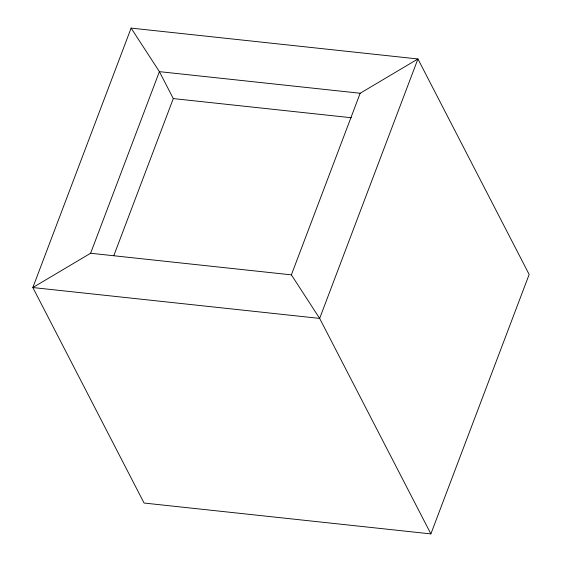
<?xml version="1.0" encoding="UTF-8"?>
<svg xmlns="http://www.w3.org/2000/svg" width="562" height="562" viewBox="0 0 562 562"><rect width="100%" height="100%" fill="white"/><g stroke="black" fill="none" stroke-linecap="round" stroke-linejoin="round"><path stroke-width="0.84" d="M131.115 28.1L32.842 287.547L144.069 503.039L430.885 533.9L529.158 274.453L417.931 58.961L131.115 28.1L159.397 71.648L173.3 98.582L113.805 255.654M90.608 253.258L291.376 274.86L319.659 318.408L32.842 287.547L90.608 253.258L159.397 71.648L360.172 93.25L417.931 58.961L319.659 318.408L430.885 533.9M291.376 274.86L360.172 93.25M173.3 98.582L351.376 117.746"/></g></svg>
